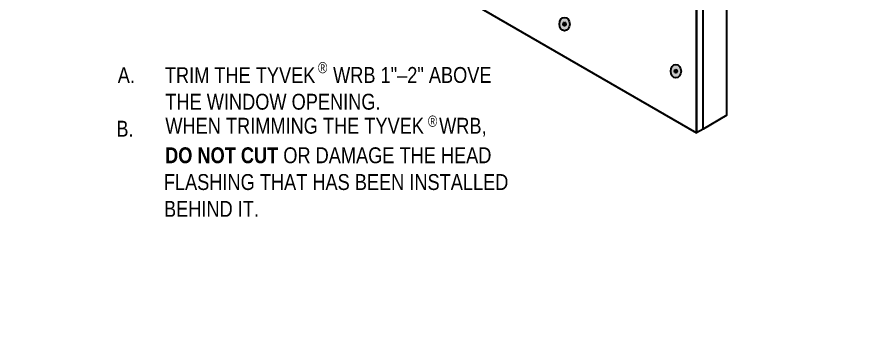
# Model space of a CAD drawing. Header units: inches. Extents: x -26 to 76, y -16 to 22.
# Drawn here: x 50.92 to 59.26, y 1.8 to 5.05 of the extents above; entities that cross this region are included whole.
import ezdxf

# ---------------------------------------------------------------- set-up
doc = ezdxf.new("R2010")
doc.units = ezdxf.units.IN
doc.header["$MEASUREMENT"] = 0
for name, color, linetype, lineweight in [('.ATI-TEXT_2', 7, 'Continuous', 0), ('G-ANNO-TTLB', 7, 'Continuous', 0), ('TYVEK', 7, 'Continuous', 0)]:
    doc.layers.add(name, color=color, linetype=linetype, lineweight=lineweight)

# ---------------------------------------------------------------- blocks, each defined once
blk = doc.blocks.new('Block_74')
at = {"layer": '.ATI-TEXT_2', "char_height": 0.2, "attachment_point": 7}
for s, insert in [('\\C18;\\c0;\\FArial Narrow|b0|i0|c1;\\H0.109408;\\W1.000000;®', (53.8864, 4.4955)), ('\\C18;\\c0;\\FArial Narrow|b0|i0|c1;\\H0.156297;\\W1.000000;A.', (51.9147, 4.3991)), ('\\C18;\\c0;\\FArial Narrow|b0|i0|c1;\\H0.156297;\\W1.000000;TRIM THE TYVEK', (52.3791, 4.3991)), ('\\C18;\\c0;\\FArial Narrow|b0|i0|c1;\\H0.156297;\\W1.000000; WRB 1"–2" ABOVE', (53.9852, 4.3991)), ('\\C18;\\c0;\\FArial Narrow|b0|i0|c1;\\H0.156297;\\W1.000000;THE WINDOW OPENING.', (52.3836, 4.1359)), ('\\C18;\\c0;\\FArial Narrow|b0|i0|c1;\\H0.156297;\\W1.000000;B.', (51.9015, 3.8726)), ('\\C18;\\c0;\\FArial Narrow|b0|i0|c1;\\H0.156297;\\W1.000000;WHEN TRIMMING THE TYVEK   WRB,', (52.3836, 3.8726)), ('\\C18;\\c0;\\FArial Narrow|b0|i0|c1;\\H0.109408;\\W1.000000;®', (54.9688, 3.969)), ('\\C18;\\c0;\\FArial Narrow Bold|b1|i0|c1;\\H0.156300;\\W1.000000;DO NOT CUT\\FArial Narrow|b0|i0|c1; OR DAMAGE THE HEAD', (52.3812, 3.6093)), ('\\C18;\\c0;\\FArial Narrow|b0|i0|c1;\\H0.156300;\\W1.000000;FLASHING THAT HAS BEEN INSTALLED', (52.3686, 3.346)), ('\\C18;\\c0;\\FArial Narrow|b0|i0|c1;\\H0.156300;\\W1.000000;BEHIND IT.', (52.3704, 3.0842))]:
    blk.add_mtext(s, dxfattribs=dict(at, insert=insert))

msp = doc.modelspace()

# ---------------------------------------------------------------- hatches: boundary and pattern name
at = {"layer": 'G-ANNO-TTLB', "true_color": 0xff00ff, "transparency": 33554687}
h = msp.add_hatch(color=6, dxfattribs=at)
edge = h.paths.add_edge_path()
edge.add_spline(control_points=[(71.2273, -15.1345), (71.2273, -15.1345), (30.5273, -15.1345), (30.5273, -15.1345), (30.5273, -15.1345), (30.5273, 19.0008), (30.5273, 19.0008), (30.5273, 19.0008), (71.2273, 19.0008), (71.2273, 19.0008), (71.2273, 19.0008), (71.2273, -15.1345), (71.2273, -15.1345)], knot_values=[0, 0, 0, 0, 1, 1, 1, 2, 2, 2, 3, 3, 3, 4, 4, 4, 4], degree=3, periodic=0)
edge = h.paths.add_edge_path()
edge.add_spline(control_points=[(30.6523, 18.8757), (30.6523, 18.8757), (30.6523, -15.0095), (30.6523, -15.0095), (30.6523, -15.0095), (71.1023, -15.0095), (71.1023, -15.0095), (71.1023, -15.0095), (71.1023, 18.8757), (71.1023, 18.8757), (71.1023, 18.8757), (30.6523, 18.8757), (30.6523, 18.8757)], knot_values=[0, 0, 0, 0, 1, 1, 1, 2, 2, 2, 3, 3, 3, 4, 4, 4, 4], degree=3, periodic=0)
edge.add_line((30.6523, 18.8757), (30.6523, 18.8757))
at = {"layer": 'TYVEK', "true_color": 0x003b71, "transparency": 33554687}
h = msp.add_hatch(color=156, dxfattribs=at)
h.dxf.hatch_style = 2
edge = h.paths.add_edge_path()
edge.add_ellipse((56.3137, 4.9798), major_axis=(0, 0.0664), ratio=0.766948, start_angle=0, end_angle=360)
h = msp.add_hatch(color=156, dxfattribs=at)
h.dxf.hatch_style = 2
edge = h.paths.add_edge_path()
edge.add_ellipse((57.4095, 4.5168), major_axis=(0, 0.0664), ratio=0.766948, start_angle=0, end_angle=360)

# ---------------------------------------------------------------- linework, layer by layer
at = {"layer": 'G-ANNO-TTLB'}
for points in [[(71.2273, -15.1345), (71.2273, -15.1345), (30.5273, -15.1345), (30.5273, -15.1345), (30.5273, -15.1345), (30.5273, 19.0008), (30.5273, 19.0008), (30.5273, 19.0008), (71.2273, 19.0008), (71.2273, 19.0008), (71.2273, 19.0008), (71.2273, -15.1345), (71.2273, -15.1345)], [(30.6523, 18.8757), (30.6523, 18.8757), (30.6523, -15.0095), (30.6523, -15.0095), (30.6523, -15.0095), (71.1023, -15.0095), (71.1023, -15.0095), (71.1023, -15.0095), (71.1023, 18.8757), (71.1023, 18.8757), (71.1023, 18.8757), (30.6523, 18.8757), (30.6523, 18.8757)]]:
    msp.add_open_spline(points, degree=3, knots=[0, 0, 0, 0, 1, 1, 1, 2, 2, 2, 3, 3, 3, 4, 4, 4, 4], dxfattribs=at)
at = {"layer": 'TYVEK', "color": 33, "lineweight": 25, "true_color": 0xcc9966}
for q in [(57.9114, 9.8671), (57.678, 3.9475)]:
    msp.add_line((57.9114, 4.0826), q, dxfattribs=at)
at = {"layer": 'TYVEK', "color": 18, "lineweight": 25, "true_color": 0x000000}
for p in [(57.6112, 9.6934), (53.8769, 6.0708)]:
    msp.add_line(p, (57.6112, 3.9089), dxfattribs=at)
at = {"layer": 'TYVEK', "color": 2, "lineweight": 25, "true_color": 0xffff00}
for q in [(57.678, 9.746), (57.6112, 3.9089)]:
    msp.add_line((57.678, 3.9476), q, dxfattribs=at)
at = {"layer": 'TYVEK', "color": 252, "lineweight": 25, "true_color": 0x848484}
for p, q in [((57.6112, 3.9089), (57.6112, 9.002)), ((56.3002, 4.9802), (56.3272, 4.9802)), ((56.3137, 4.9973), (56.3137, 4.9631)), ((57.396, 4.5172), (57.4231, 4.5172)), ((57.4095, 4.5343), (57.4095, 4.5))]:
    msp.add_line(p, q, dxfattribs=at)
at = {"layer": 'TYVEK', "color": 18, "lineweight": 25, "true_color": 0x000000}
for centre in [(56.3137, 4.9798), (57.4095, 4.5168)]:
    msp.add_ellipse(centre, major_axis=(0, 0.0664), ratio=0.766948, dxfattribs=at)
at = {"layer": 'TYVEK', "color": 252, "lineweight": 25, "true_color": 0x848484}
for centre in [(56.3137, 4.9802), (57.4095, 4.5172)]:
    msp.add_ellipse(centre, major_axis=(0, 0.0171), ratio=0.788846, dxfattribs=at)

# ---------------------------------------------------------------- block references
at = {"layer": '.ATI-TEXT_2'}
msp.add_blockref('Block_74', (0, 0), dxfattribs=at)

doc.saveas('drawing.dxf')
